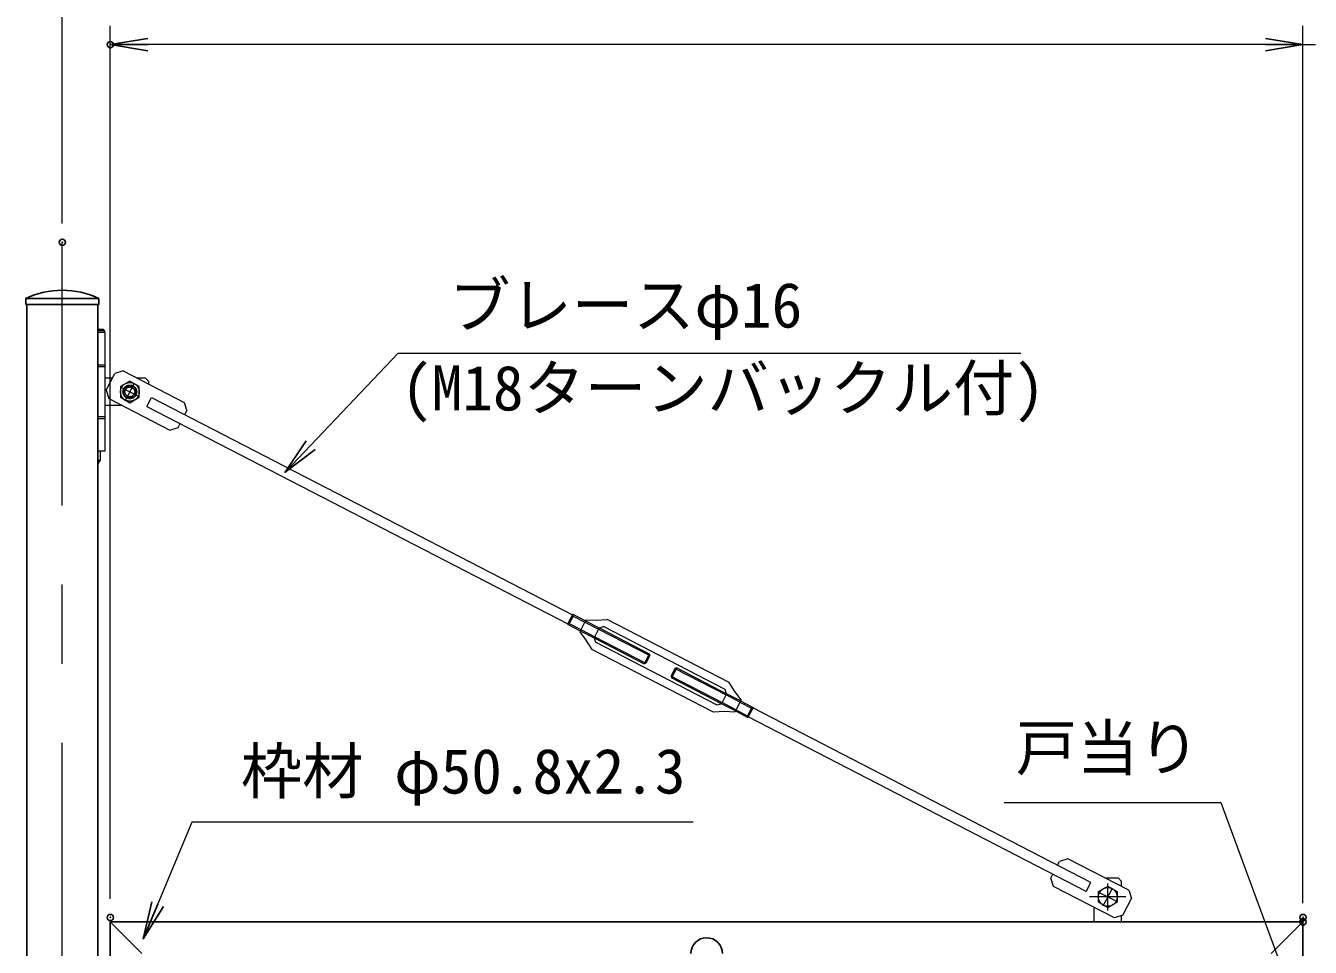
# Model space of a CAD drawing. Units: millimetres, scale not verified. Extents: x -6300 to 6300, y -4455 to 4455.
# Drawn here: x -3380 to -1320, y -21 to 1457 of the extents above; entities that cross this region are included whole.
import ezdxf
from ezdxf.enums import TextEntityAlignment as Align

# ---------------------------------------------------------------- set-up
doc = ezdxf.new("R2010")
doc.units = ezdxf.units.MM
doc.header["$LTSCALE"] = 20
doc.header["$PDMODE"] = 32
doc.header["$PDSIZE"] = 10
doc.linetypes.add('DASHED', pattern=[7.5, 6, -1.5])
doc.linetypes.add('USER1', pattern=[50.8, 31.75, -6.35, 6.35, -6.35])
for name, color, linetype, lineweight in [('0-2_D-STR1', 1, 'Continuous', 25), ('0-3_D-STR3', 3, 'Continuous', 13), ('0-4_D-BMK', 2, 'USER1', 13), ('0-6_D-STR-DIM', 7, 'Continuous', 13), ('0-8_Defpoints', 8, 'Continuous', 25), ('0-9_D-STR-TXT', 7, 'Continuous', 13)]:
    doc.layers.add(name, color=color, linetype=linetype, lineweight=lineweight)
doc.layers.add('0-7_0', color=7, linetype='Continuous')
doc.styles.add('ＭＳ ゴシック', font='')
doc.styles.get('ＭＳ ゴシック').set_extended_font_data('MS Gothic')

# ---------------------------------------------------------------- blocks, each defined once
blk = doc.blocks.new('_Open')
at = {"layer": '0-7_0'}
blk.add_line((-20, 3.333), (0, 0), dxfattribs=at)
blk.add_lwpolyline([(-20, -3.333), (0, 0), (-20, 0)], dxfattribs=at)

msp = doc.modelspace()

# ---------------------------------------------------------------- linework, layer by layer
at = {"layer": '0-2_D-STR1'}
for p, q in [((-3262.63, 1019.48), (-3380.13, 1019.48)), ((-3380.13, 1019.48), (-3380.13, 1009.48)), ((-3262.63, 1019.48), (-3262.63, 1009.48)), ((-3262.63, 1009.48), (-3380.13, 1009.48)), ((-3378.53, -2280.52), (-3378.53, 1009.48)), ((-3264.23, -2280.52), (-3264.23, 1009.48)), ((-3244.38, 19.48), (-3193.58, -31.32)), ((-1331.38, 19.48), (-1382.18, -31.32))]:
    msp.add_line(p, q, dxfattribs=at)
msp.add_lwpolyline([(-1331.38, -825.76), (-1331.38, 19.48), (-3244.38, 19.48), (-3244.38, -130.52)], dxfattribs=at)
for centre, radius, start, end in [((-3321.38, 893.23), 139.25, 65.04567, 114.95433), ((-2287.88, -31.32), 25.4, 0, 180)]:
    msp.add_arc(centre, radius, start, end, dxfattribs=at)
at = {"layer": '0-3_D-STR3'}
for p, q in [((-3255.07, 969.48), (-3264.23, 969.48)), ((-3255.07, 969.48), (-3253.07, 967.48)), ((-3253.07, 967.48), (-3264.23, 967.48)), ((-3253.06, 964.48), (-3264.23, 964.48)), ((-3253.07, 964.48), (-3253.07, 967.48)), ((-3253.06, 912.48), (-3264.23, 912.48)), ((-3253.06, 909.48), (-3264.23, 909.48)), ((-3241.09, 891.48), (-3253.06, 891.48)), ((-3188.06, 891.48), (-3201.17, 891.48)), ((-3183.06, 886.48), (-3188.06, 891.48)), ((-3183.06, 886.48), (-3183.06, 882.13)), ((-3224.94, 847.48), (-3253.06, 847.48)), ((-3253.06, 829.48), (-3264.23, 829.48)), ((-3253.06, 826.48), (-3264.23, 826.48)), ((-3264.23, 753.36), (-3260.56, 759.48)), ((-2481.43, 504.08), (-2491.52, 484.53)), ((-2251.95, 403.59), (-2447.43, 504.53)), ((-2460.13, 490.83), (-2468.39, 474.84)), ((-2468.39, 474.84), (-2466.24, 468.1)), ((-2460.13, 490.83), (-2453.39, 492.98)), ((-2257.92, 392.04), (-2453.39, 492.98)), ((-2276.73, 355.61), (-2472.2, 456.55)), ((-2270.76, 367.16), (-2466.24, 468.1)), ((-2255.77, 385.3), (-2257.92, 392.04)), ((-2255.77, 385.3), (-2264.03, 369.31)), ((-2232.64, 375.61), (-2242.73, 356.06)), ((-2264.03, 369.31), (-2270.76, 367.16)), ((-1627.38, 89.48), (-1647.99, 89.48)), ((-1666.38, 19.48), (-1666.38, 42.7)), ((-1622.38, 19.48), (-1622.38, 29.39)), ((-1622.38, 19.48), (-1666.38, 19.48))]:
    msp.add_line(p, q, dxfattribs=at)
at = {"layer": '0-3_D-STR3', "color": 4}
for p, q in [((-3251.04, 872.21), (-3237.27, 898.87)), ((-3223.8, 903.16), (-3237.27, 898.87)), ((-3223.8, 903.16), (-3126.06, 852.7)), ((-3251.04, 872.21), (-3246.74, 858.74)), ((-3246.74, 858.74), (-3149, 808.27)), ((-3185.64, 846.28), (-3178.27, 860.56)), ((-3185.64, 846.28), (-2510.36, 497.58)), ((-3178.27, 860.56), (-2502.98, 511.88)), ((-3126.06, 852.7), (-3121.76, 839.22)), ((-3124.96, 833.03), (-3121.76, 839.22)), ((-3149, 808.27), (-3135.53, 812.57)), ((-3135.53, 812.57), (-3132.33, 818.75)), ((-3135.53, 812.57), (-3135.33, 812.57)), ((-2502.54, 512.73), (-2510.8, 496.73)), ((-2508.21, 497.84), (-2510.8, 496.73)), ((-2510.8, 496.73), (-2490.6, 486.31)), ((-2501.94, 509.98), (-2508.21, 497.84)), ((-2508.21, 497.84), (-2489.61, 488.23)), ((-2502.54, 512.73), (-2482.34, 502.3)), ((-2501.94, 509.98), (-2502.54, 512.73)), ((-2501.94, 509.98), (-2483.34, 500.37)), ((-2468.4, 474.84), (-2388.33, 433.5)), ((-2467.4, 476.77), (-2385.41, 434.43)), ((-2461.14, 488.91), (-2379.13, 446.58)), ((-2460.14, 490.84), (-2380.07, 449.49)), ((-2380.07, 449.49), (-2388.33, 433.5)), ((-2385.41, 434.43), (-2388.33, 433.5)), ((-2379.13, 446.58), (-2385.41, 434.43)), ((-2380.07, 449.49), (-2379.13, 446.58)), ((-2345.02, 413.57), (-2263.02, 371.23)), ((-2335.83, 426.64), (-2344.09, 410.65)), ((-2338.75, 425.71), (-2256.75, 383.37)), ((-2335.83, 426.64), (-2255.76, 385.3)), ((-2264.01, 369.31), (-2344.09, 410.65)), ((-2234.54, 371.9), (-2215.94, 362.3)), ((-2233.54, 373.83), (-2213.36, 363.41)), ((-2241.8, 357.84), (-2221.62, 347.41)), ((-2240.81, 359.76), (-2222.21, 350.16)), ((-2215.94, 362.3), (-2222.21, 350.16)), ((-2213.36, 363.41), (-2221.62, 347.41)), ((-2215.94, 362.3), (-2213.36, 363.41)), ((-1671.79, 82.68), (-2213.8, 362.55)), ((-2222.21, 350.16), (-2221.62, 347.41)), ((-1679.17, 68.4), (-2221.17, 348.27)), ((-1725.1, 110.21), (-1721.91, 116.4)), ((-1708.44, 120.69), (-1721.91, 116.4)), ((-1610.7, 70.22), (-1708.44, 120.69)), ((-1735.67, 89.74), (-1732.48, 95.93)), ((-1735.67, 89.74), (-1735.47, 89.74)), ((-1731.38, 76.27), (-1735.67, 89.74)), ((-1679.17, 68.4), (-1671.79, 82.68)), ((-1633.64, 25.8), (-1731.38, 76.27)), ((-1610.7, 70.22), (-1606.4, 56.75)), ((-1620.16, 30.09), (-1606.4, 56.75)), ((-1620.16, 30.09), (-1633.64, 25.8))]:
    msp.add_line(p, q, dxfattribs=at)
at = {"layer": '0-3_D-STR3', "linetype": 'DASHED'}
for p, q in [((-2483.34, 500.37), (-2461.13, 488.9)), ((-2482.34, 502.3), (-2460.13, 490.83)), ((-2490.6, 486.31), (-2468.39, 474.84)), ((-2489.61, 488.23), (-2467.39, 476.76)), ((-2240.82, 359.77), (-2263.03, 371.24)), ((-2234.55, 371.91), (-2256.76, 383.38)), ((-2233.55, 373.83), (-2255.77, 385.3)), ((-2241.81, 357.84), (-2264.03, 369.31))]:
    msp.add_line(p, q, dxfattribs=at)
at = {"layer": '0-3_D-STR3'}
for points in [[(-3253.06, 964.48), (-3253.06, 774.48), (-3264.23, 774.48)], [(-3260.56, 774.48), (-3260.56, 759.48), (-3264.23, 759.48)], [(-2481.43, 504.08), (-2464.89, 503.41), (-2447.43, 504.53)], [(-2491.52, 484.53), (-2481.4, 471.43), (-2472.2, 456.55)], [(-2232.64, 375.61), (-2242.75, 388.71), (-2251.95, 403.59)], [(-2242.73, 356.06), (-2259.27, 356.73), (-2276.73, 355.61)], [(-1622.38, 76.26), (-1622.38, 84.48), (-1627.38, 89.48)]]:
    msp.add_lwpolyline(points, dxfattribs=at)
at = {"layer": '0-3_D-STR3', "linetype": 'DASHED'}
msp.add_lwpolyline([(-3213.06, 886.8), (-3228.06, 878.14), (-3228.06, 860.82), (-3213.06, 852.16), (-3198.06, 860.82), (-3198.06, 878.14)], close=True, dxfattribs=at)
at = {"layer": '0-3_D-STR3', "color": 4}
msp.add_lwpolyline([(-2335.83, 426.64), (-2338.75, 425.71), (-2345.02, 413.57), (-2344.09, 410.65)], dxfattribs=at)
at = {"layer": '0-3_D-STR3'}
msp.add_lwpolyline([(-1644.38, 76.8), (-1629.38, 68.14), (-1629.38, 50.82), (-1644.38, 42.16), (-1659.38, 50.82), (-1659.38, 68.14)], close=True, dxfattribs=at)
at = {"layer": '0-3_D-STR3', "linetype": 'DASHED'}
for radius in [15, 10, 7.83]:
    msp.add_circle((-3213.06, 869.48), radius, dxfattribs=at)
at = {"layer": '0-3_D-STR3', "color": 4, "linetype": 'DASHED'}
msp.add_circle((-3213.06, 869.48), 11, dxfattribs=at)
at = {"layer": '0-3_D-STR3'}
msp.add_circle((-1644.38, 59.48), 15, dxfattribs=at)
at = {"layer": '0-4_D-BMK'}
for p, q in [((-3321.38, -2360.52), (-3321.38, 1109.48)), ((-3227.27, 876.82), (-3198.84, 862.14)), ((-3220.4, 855.26), (-3205.71, 883.7)), ((-1630.16, 52.14), (-1658.6, 66.82)), ((-1651.72, 45.26), (-1637.04, 73.7)), ((-1644.38, 37.93), (-1644.38, 81.04)), ((-1615.27, 59.48), (-1673.5, 59.48))]:
    msp.add_line(p, q, dxfattribs=at)
at = {"layer": '0-6_D-STR-DIM'}
for p, q in [((-3321.38, 1139.48), (-3321.38, 1636.48)), ((-3244.38, 56.48), (-3244.38, 1456.48)), ((-1331.38, 56.48), (-1331.38, 1456.48)), ((-1331.38, 49.48), (-1331.38, 1456.48)), ((-1391.38, 1426.48), (-3184.38, 1426.48)), ((-1391.38, 1426.48), (-1451.38, 1426.48)), ((-1331.38, 1426.48), (-1311.38, 1426.48))]:
    msp.add_line(p, q, dxfattribs=at)
at = {"layer": '0-8_Defpoints'}
for p in [(-3244.38, 1426.48), (-3321.38, 1109.48), (-3244.38, 26.48), (-1331.38, 26.48), (-1331.38, 19.48)]:
    msp.add_point(p, dxfattribs=at)
at = {"layer": '0-9_D-STR-TXT'}
for points in [[(-1783.74, 931.2), (-2783.35, 931.2), (-2962.79, 741.96)], [(-1810.49, 211.09), (-1463.04, 211.09), (-1322.76, -169.26)], [(-2309.66, 179.36), (-3113.58, 179.36), (-3190.68, -5.63)]]:
    msp.add_lwpolyline(points, dxfattribs=at)

# ---------------------------------------------------------------- block references
at = {"layer": '0-6_D-STR-DIM', "xscale": 3, "yscale": 3, "rotation": 180}
msp.add_blockref('_Open', (-3244.38, 1426.48), dxfattribs=at)
at = {"layer": '0-6_D-STR-DIM', "xscale": 3, "yscale": 3}
msp.add_blockref('_Open', (-1331.38, 1426.48), dxfattribs=at)
msp.add_blockref('_Open', (-1331.38, 1426.48), dxfattribs=at)
at = {"layer": '0-9_D-STR-TXT', "xscale": 3, "yscale": 3}
for p, rotation in [((-2964.17, 740.51), 226.52261), ((-3191.45, -7.48), 247.37452)]:
    msp.add_blockref('_Open', p, dxfattribs=dict(at, rotation=rotation))

# ---------------------------------------------------------------- texts
at = {"layer": '0-9_D-STR-TXT', "style": 'ＭＳ ゴシック'}
for s, p in [('ブレースφ16', (-2700.89, 950.91)), ('(M18ターンバックル付)', (-2777.84, 818.01)), ('戸当り', (-1792.06, 241)), ('枠材 φ50.8x2.3', (-3034.91, 203.56))]:
    msp.add_text(s, height=72.14, dxfattribs=at).set_placement(p, align=Align.BOTTOM_LEFT)

doc.saveas('drawing.dxf')
